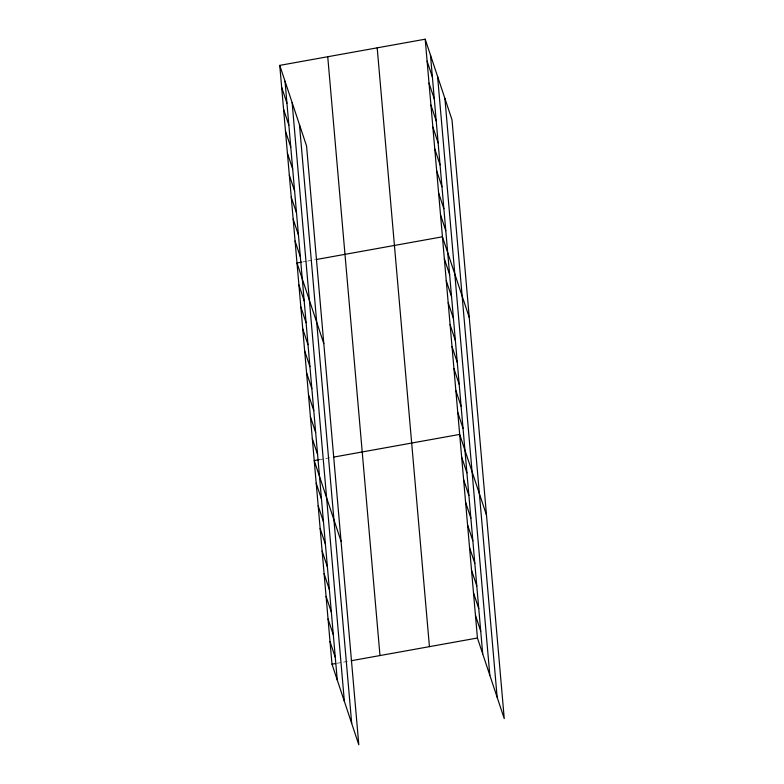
<?xml version="1.0" encoding="UTF-8"?>
<svg xmlns="http://www.w3.org/2000/svg" width="784" height="784" viewBox="0 0 784 784"><rect width="100%" height="100%" fill="white"/><g stroke="black" fill="none" stroke-linecap="round" stroke-linejoin="round"><path stroke-width="0.59" stroke-dasharray="3.92 2.94" d="M302.987 261.905L306.583 261.258M307.789 261.043L314.992 259.749M319.029 459.728L332.23 457.356M336.787 663.323L349.987 660.951"/><path stroke-width="1.18" d="M279.751 65.376L306.564 145.991L358.807 744.8L331.995 664.185L279.751 65.376L425.193 39.2L452.005 119.815L504.249 718.624L477.436 638.009L425.193 39.2M301.791 262.121L296.989 262.983L323.802 343.598M316.187 259.533L442.431 236.807L469.253 317.422M319.029 459.728L314.227 460.59L341.05 541.205M333.425 457.141L459.669 434.414L486.492 515.029M331.995 664.185L335.591 663.538M351.193 660.736L477.436 638.009M427.104 61.152L432.386 77.008M429.024 83.114L434.297 98.97M430.935 105.066L436.218 120.922M432.856 127.028L438.129 142.884M434.767 148.98L440.04 164.836M436.688 170.941L441.96 186.788M438.599 192.893L443.871 208.75M440.52 214.845L445.792 230.702M444.352 258.759L449.624 274.616M446.263 280.721L451.535 296.577M448.183 302.673L453.456 318.529M450.094 324.635L455.367 340.481M452.015 346.587L457.288 362.443M453.926 368.549L459.199 384.395M455.837 390.501L461.119 406.357M457.758 412.453L463.03 428.309M461.649 457.033L466.921 472.889M463.618 479.661L468.891 495.508M465.598 502.279L470.87 518.136M467.568 524.898L472.84 540.754M469.538 547.526L474.82 563.373M471.517 570.144L476.79 586.001M473.487 592.763L478.759 608.619M475.467 615.381L480.739 631.238M281.662 87.338L286.934 103.194M283.583 109.29L288.855 125.146M285.494 131.251L290.766 147.098M287.414 153.203L292.687 169.06M289.325 175.165L294.598 191.012M291.236 197.117L296.519 212.974M293.157 219.069L298.43 234.926M295.068 241.031L300.35 256.887M298.9 284.945L304.182 300.801M300.821 306.897L306.093 322.753M302.732 328.859L308.004 344.705M304.653 350.811L309.925 366.667M306.564 372.763L311.836 388.619M308.484 394.724L313.757 410.581M310.395 416.676L315.668 432.533M312.316 438.638L317.589 454.495M316.207 483.218L321.479 499.065M318.177 505.837L323.449 521.693M320.146 528.455L325.429 544.312M322.126 551.083L327.398 566.93M324.096 573.702L329.368 589.558M326.075 596.32L331.348 612.177M328.045 618.948L333.318 634.795M330.015 641.567L335.287 657.423M444.9 98.441L497.144 697.25M437.58 76.42L489.824 675.23M430.465 55.056L482.709 653.866M377.192 47.844L429.436 646.643M327.741 56.742L379.985 655.551M299.459 124.627L351.702 723.426M292.128 102.606L344.372 701.415M285.023 81.232L337.267 680.042"/></g></svg>
